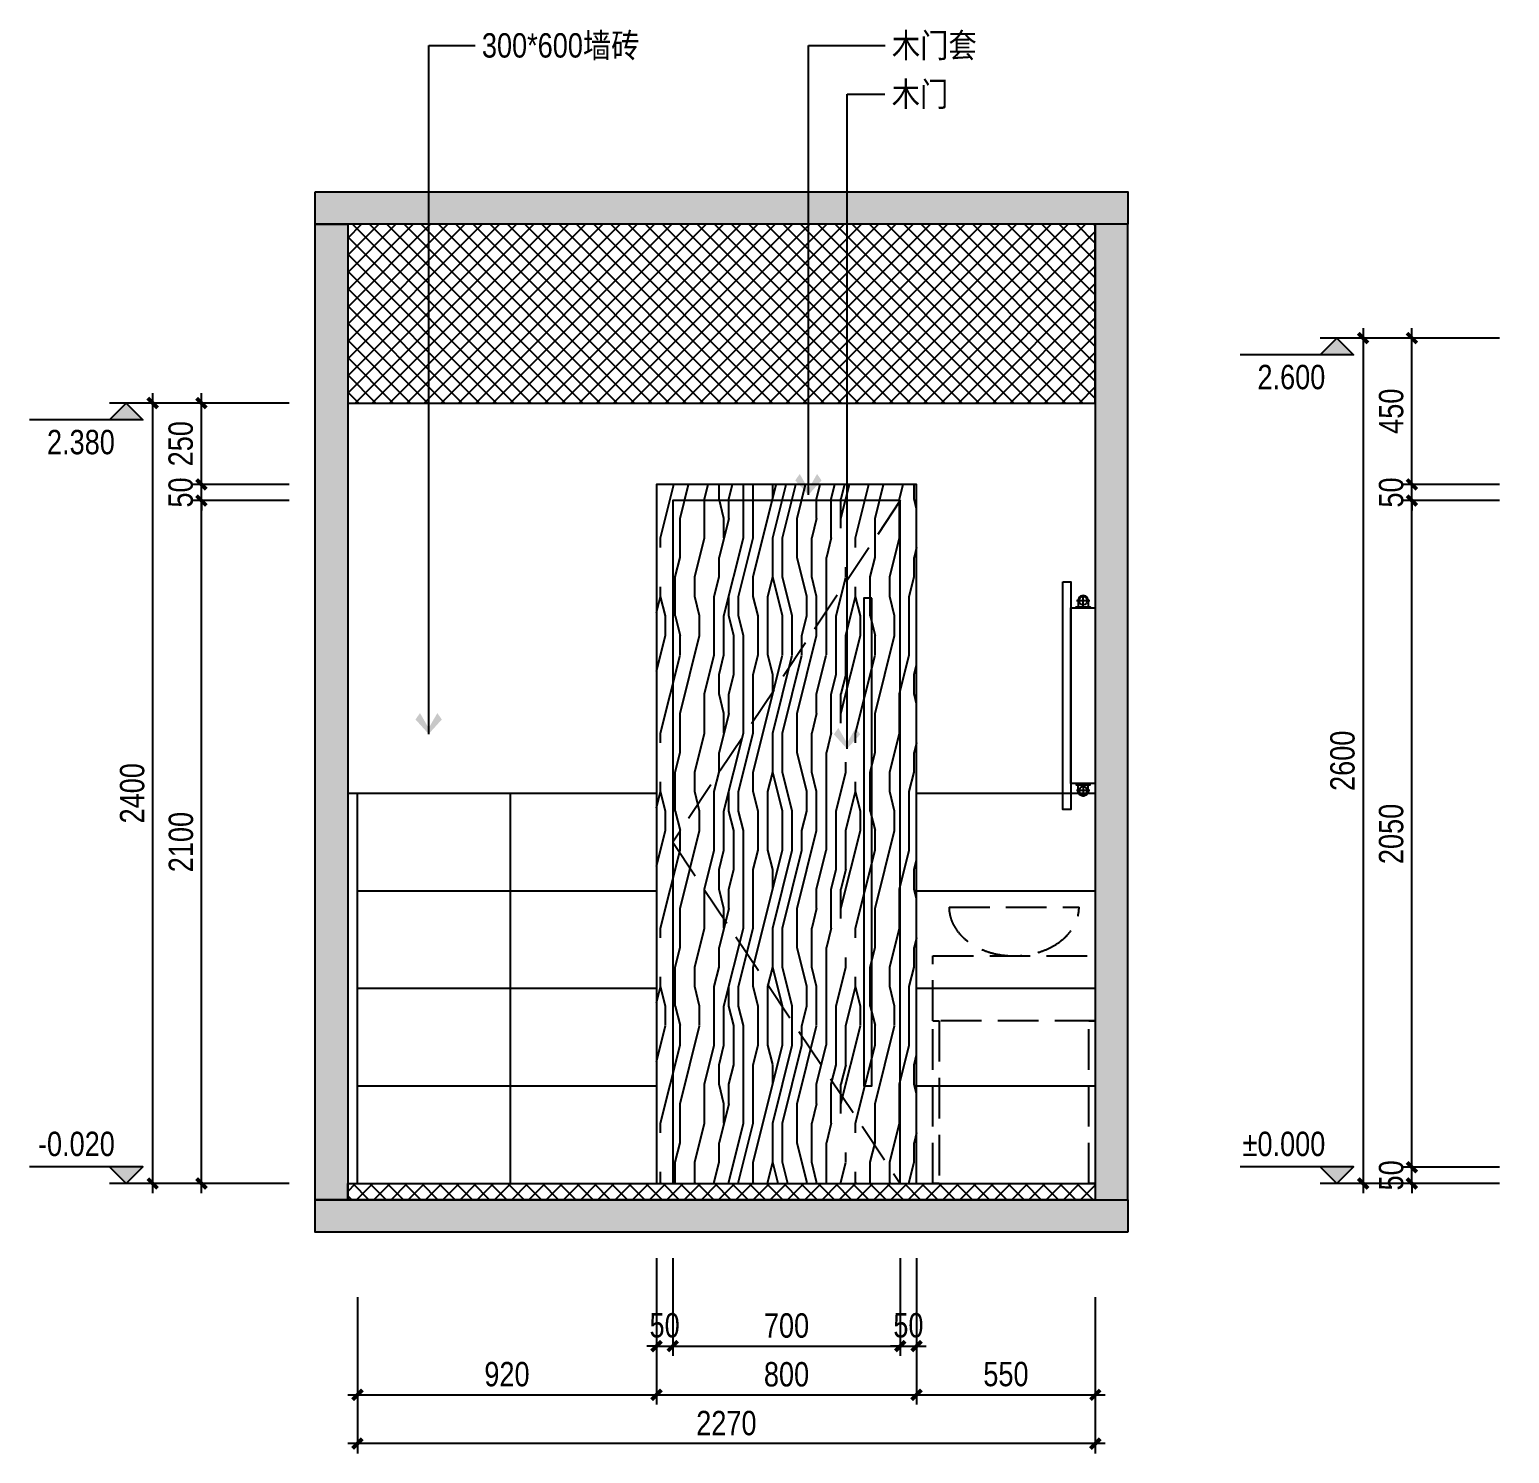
# Model space of a CAD drawing. Extents: x 468514 to 728049, y -74127 to 69080.
# Drawn here: x 654679 to 659232, y -71357 to -66978 of the extents above; entities that cross this region are included whole.
import ezdxf
from ezdxf.enums import TextEntityAlignment as Align

# ---------------------------------------------------------------- set-up
doc = ezdxf.new("R2010")
doc.units = 0
doc.header["$LTSCALE"] = 500
doc.header["$MEASUREMENT"] = 0
doc.linetypes.add('DASH', pattern=[0.35, 0.25, -0.1])
doc.layers.get('Defpoints').update_dxf_attribs({"color": 229})
for name, color, linetype in [('E 立面填充', 250, 'Continuous'), ('E 立面墙体', 245, 'Continuous'), ('E 立面家具、洁具', 153, 'Continuous'), ('E 立面材料分格线', 8, 'Continuous'), ('E 立面标注尺寸', 9, 'Continuous'), ('E 立面装饰完成线', 225, 'Continuous'), ('E 立面门', 107, 'Continuous')]:
    doc.layers.add(name, color=color, linetype=linetype)
doc.styles.add('PDC DIM', font='PMingLiU-ExtB.ttf', dxfattribs={"width": 0.85})
doc.styles.add('Xref-标准套房C$0$黑体', font='simhei.ttf')
doc.dimstyles.new('PDC-A2', dxfattribs={"dimscale": 0, "dimtxt": 2.5, "dimasz": 1, "dimexe": 1, "dimexo": 1, "dimgap": 0.7, "dimtad": 1, "dimdec": 0, "dimtxsty": 'PDC DIM', "dimblk": 'ARCHTICK', "dimcen": 1, "dimdle": 1, "dimclrd": 8, "dimclre": 8, "dimclrt": 9, "dimadec": 0, "dimazin": 0, "dimtfac": 1, "dimtdec": 0, "dimtix": 1, "dimtmove": 2, "dimatfit": 3, "dimldrblk": 'PDC A2 T R', "dimfxl": 10, "dimfxlon": 1, "dimarcsym": 0})

# ---------------------------------------------------------------- blocks, each defined once
blk = doc.blocks.new('led')
for p, q in [((622756.5, 39950.2, 89732.5), (622714.9, 39950.2, 89732.5)), ((622720.1, 39951.1, 89732.5), (622720.1, 39932, 89732.5)), ((622735.7, 39934.6, 89732.5), (622735.7, 39969, 89732.5)), ((622751.2, 39951.1, 89732.5), (622751.2, 39932, 89732.5))]:
    blk.add_line(p, q)
at = {"elevation": 89732.5}
blk.add_lwpolyline([(622714, 39928.5), (622714, 39932), (622757.3, 39932), (622757.3, 39928.5)], close=True, dxfattribs=at)
blk.add_circle((622735.7, 39951.1, 89732.5), 12.7)
blk.add_arc((622735.7, 39951.1, 89732.5), 15.5, 356.8047, 183.1953)
blk = doc.blocks.new('_ArchTick')
at = {"color": 0, "linetype": 'ByBlock', "const_width": 0.4}
blk.add_lwpolyline([(-0.5, -0.5), (0.5, 0.5)], dxfattribs=at)
blk = doc.blocks.new('*D2102')
at = {"layer": 'Defpoints', "color": 0, "transparency": 16777216}
for p in [(655207.7, -68426.5), (655507.7, -68426.5), (655507.7, -70526.5)]:
    blk.add_point(p, dxfattribs=at)
at = {"layer": 'E 立面标注尺寸', "color": 8, "lineweight": -2, "transparency": 16777216}
for p, q in [((655207.7, -70556.5), (655207.7, -68396.5)), ((655477.7, -68426.5), (655177.7, -68426.5)), ((655477.7, -70526.5), (655177.7, -70526.5))]:
    blk.add_line(p, q, dxfattribs=at)
at = {"layer": 'E 立面标注尺寸', "color": 8, "lineweight": -2, "transparency": 16777216, "xscale": 30.00000447440561, "yscale": 30.00000447440561, "zscale": 30.00000447440561}
for p, rotation in [((655207.7, -68426.5), 90), ((655207.7, -70526.5), 270)]:
    blk.add_blockref('_ArchTick', p, dxfattribs=dict(at, rotation=rotation))
at = {"layer": 'E 立面标注尺寸', "color": 9, "transparency": 16777216, "insert": (655145, -69476.5), "char_height": 75, "attachment_point": 5, "rotation": 90, "style": 'PDC DIM'}
blk.add_mtext('2100', dxfattribs=at)
blk = doc.blocks.new('PDC A2 T R')
at = {"color": 0, "linetype": 'ByBlock'}
blk.add_line((0, 0), (-2, 0), dxfattribs=at)
for points in [[(-2.15, 0.89), (-1.49, 1.35), (-0.6, 0), (0, 0)], [(-2.15, -0.89), (-1.49, -1.35), (-0.6, 0), (0, 0)]]:
    blk.add_solid(points, dxfattribs=at)
blk = doc.blocks.new('*D2103')
at = {"layer": 'Defpoints', "color": 0, "transparency": 16777216}
for p in [(655207.7, -68376.5), (655507.7, -68376.5), (655507.7, -68426.5)]:
    blk.add_point(p, dxfattribs=at)
at = {"layer": 'E 立面标注尺寸', "color": 8, "lineweight": -2, "transparency": 16777216}
for p, q in [((655477.7, -68376.5), (655177.7, -68376.5)), ((655207.7, -68376.5), (655207.7, -68346.5)), ((655207.7, -68426.5), (655207.7, -68376.5)), ((655477.7, -68426.5), (655177.7, -68426.5)), ((655207.7, -68426.5), (655207.7, -68456.5))]:
    blk.add_line(p, q, dxfattribs=at)
at = {"layer": 'E 立面标注尺寸', "color": 8, "lineweight": -2, "transparency": 16777216, "xscale": 30.00000447440561, "yscale": 30.00000447440561, "zscale": 30.00000447440561}
for p, rotation in [((655207.7, -68376.5), 270), ((655207.7, -68426.5), 90)]:
    blk.add_blockref('_ArchTick', p, dxfattribs=dict(at, rotation=rotation))
at = {"layer": 'E 立面标注尺寸', "color": 9, "transparency": 16777216, "insert": (655144.3, -68401.5), "char_height": 75, "attachment_point": 5, "rotation": 90, "style": 'PDC DIM'}
blk.add_mtext('50', dxfattribs=at)
blk = doc.blocks.new('*D2104')
at = {"layer": 'Defpoints', "color": 0, "transparency": 16777216}
for p in [(655207.7, -68126.5), (655507.7, -68126.5), (655507.7, -68376.5)]:
    blk.add_point(p, dxfattribs=at)
at = {"layer": 'E 立面标注尺寸', "color": 8, "lineweight": -2, "transparency": 16777216}
for p, q in [((655207.7, -68406.5), (655207.7, -68096.5)), ((655477.7, -68126.5), (655177.7, -68126.5)), ((655477.7, -68376.5), (655177.7, -68376.5))]:
    blk.add_line(p, q, dxfattribs=at)
at = {"layer": 'E 立面标注尺寸', "color": 8, "lineweight": -2, "transparency": 16777216, "xscale": 30.00000447440561, "yscale": 30.00000447440561, "zscale": 30.00000447440561}
for p, rotation in [((655207.7, -68126.5), 90), ((655207.7, -68376.5), 270)]:
    blk.add_blockref('_ArchTick', p, dxfattribs=dict(at, rotation=rotation))
at = {"layer": 'E 立面标注尺寸', "color": 9, "transparency": 16777216, "insert": (655144.3, -68251.5), "char_height": 75, "attachment_point": 5, "rotation": 90, "style": 'PDC DIM'}
blk.add_mtext('250', dxfattribs=at)
blk = doc.blocks.new('*D2105')
at = {"layer": 'Defpoints', "color": 0, "transparency": 16777216}
for p in [(655507.7, -68126.5), (655057.7, -70526.5), (655507.7, -70526.5)]:
    blk.add_point(p, dxfattribs=at)
at = {"layer": 'E 立面标注尺寸', "color": 8, "lineweight": -2, "transparency": 16777216}
for p, q in [((655057.7, -68096.5), (655057.7, -70556.5)), ((655357.7, -68126.5), (655027.7, -68126.5)), ((655357.7, -70526.5), (655027.7, -70526.5))]:
    blk.add_line(p, q, dxfattribs=at)
at = {"layer": 'E 立面标注尺寸', "color": 8, "lineweight": -2, "transparency": 16777216, "xscale": 30.00000447440561, "yscale": 30.00000447440561, "zscale": 30.00000447440561}
for p, rotation in [((655057.7, -68126.5), 90), ((655057.7, -70526.5), 270)]:
    blk.add_blockref('_ArchTick', p, dxfattribs=dict(at, rotation=rotation))
at = {"layer": 'E 立面标注尺寸', "color": 9, "transparency": 16777216, "insert": (654995, -69326.5), "char_height": 75, "attachment_point": 5, "rotation": 90, "style": 'PDC DIM'}
blk.add_mtext('2400', dxfattribs=at)
blk = doc.blocks.new('A$C37DB5113')
blk.add_hatch(color=256).paths.add_polyline_path([(150, 75), (75, 0), (0, 75)])
for p, q in [((0, 75), (510, 75)), ((0, 75), (75, 0)), ((150, 75), (75, 0)), ((0, 0), (150, 0))]:
    blk.add_line(p, q)
blk.add_lwpolyline([(150, 75), (75, 0), (0, 75), (150, 75)])
at = {"style": 'Xref-标准套房C$0$黑体', "width": 0.8}
blk.add_attdef('%%P0.000', text='', height=105, dxfattribs=at).set_placement((510, 75), align=Align.BOTTOM_RIGHT)
blk = doc.blocks.new('*D2106')
at = {"layer": 'Defpoints', "color": 0, "transparency": 16777216}
for p in [(656607.7, -70726.5), (656657.7, -70726.5), (656657.7, -71026.5)]:
    blk.add_point(p, dxfattribs=at)
at = {"layer": 'E 立面标注尺寸', "color": 8, "lineweight": -2, "transparency": 16777216}
for p, q in [((656607.7, -70756.5), (656607.7, -71056.5)), ((656657.7, -70756.5), (656657.7, -71056.5)), ((656607.7, -71026.5), (656577.7, -71026.5)), ((656607.7, -71026.5), (656657.7, -71026.5)), ((656657.7, -71026.5), (656687.7, -71026.5))]:
    blk.add_line(p, q, dxfattribs=at)
at = {"layer": 'E 立面标注尺寸', "color": 8, "lineweight": -2, "transparency": 16777216, "xscale": 30.00000447440561, "yscale": 30.00000447440561, "zscale": 30.00000447440561}
blk.add_blockref('_ArchTick', (656607.7, -71026.5), dxfattribs=at)
at = {"layer": 'E 立面标注尺寸', "color": 8, "lineweight": -2, "transparency": 16777216, "xscale": 30.00000447440561, "yscale": 30.00000447440561, "zscale": 30.00000447440561, "rotation": 180}
blk.add_blockref('_ArchTick', (656657.7, -71026.5), dxfattribs=at)
at = {"layer": 'E 立面标注尺寸', "color": 9, "transparency": 16777216, "insert": (656632.7, -70963), "char_height": 75, "attachment_point": 5, "style": 'PDC DIM'}
blk.add_mtext('50', dxfattribs=at)
blk = doc.blocks.new('*D2107')
at = {"layer": 'Defpoints', "color": 0, "transparency": 16777216}
for p in [(656657.7, -70726.5), (657357.7, -70726.5), (657357.7, -71026.5)]:
    blk.add_point(p, dxfattribs=at)
at = {"layer": 'E 立面标注尺寸', "color": 8, "lineweight": -2, "transparency": 16777216}
for p, q in [((656657.7, -70756.5), (656657.7, -71056.5)), ((657357.7, -70756.5), (657357.7, -71056.5)), ((656627.7, -71026.5), (657387.7, -71026.5))]:
    blk.add_line(p, q, dxfattribs=at)
at = {"layer": 'E 立面标注尺寸', "color": 8, "lineweight": -2, "transparency": 16777216, "xscale": 30.00000447440561, "yscale": 30.00000447440561, "zscale": 30.00000447440561, "rotation": 180}
blk.add_blockref('_ArchTick', (656657.7, -71026.5), dxfattribs=at)
at = {"layer": 'E 立面标注尺寸', "color": 8, "lineweight": -2, "transparency": 16777216, "xscale": 30.00000447440561, "yscale": 30.00000447440561, "zscale": 30.00000447440561}
blk.add_blockref('_ArchTick', (657357.7, -71026.5), dxfattribs=at)
at = {"layer": 'E 立面标注尺寸', "color": 9, "transparency": 16777216, "insert": (657007.7, -70963.7), "char_height": 75, "attachment_point": 5, "style": 'PDC DIM'}
blk.add_mtext('700', dxfattribs=at)
blk = doc.blocks.new('*D2108')
at = {"layer": 'Defpoints', "color": 0, "transparency": 16777216}
for p in [(657357.7, -70726.5), (657407.7, -70726.5), (657407.7, -71026.5)]:
    blk.add_point(p, dxfattribs=at)
at = {"layer": 'E 立面标注尺寸', "color": 8, "lineweight": -2, "transparency": 16777216}
for p, q in [((657357.7, -70756.5), (657357.7, -71056.5)), ((657407.7, -70756.5), (657407.7, -71056.5)), ((657357.7, -71026.5), (657327.7, -71026.5)), ((657357.7, -71026.5), (657407.7, -71026.5)), ((657407.7, -71026.5), (657437.7, -71026.5))]:
    blk.add_line(p, q, dxfattribs=at)
at = {"layer": 'E 立面标注尺寸', "color": 8, "lineweight": -2, "transparency": 16777216, "xscale": 30.00000447440561, "yscale": 30.00000447440561, "zscale": 30.00000447440561}
blk.add_blockref('_ArchTick', (657357.7, -71026.5), dxfattribs=at)
at = {"layer": 'E 立面标注尺寸', "color": 8, "lineweight": -2, "transparency": 16777216, "xscale": 30.00000447440561, "yscale": 30.00000447440561, "zscale": 30.00000447440561, "rotation": 180}
blk.add_blockref('_ArchTick', (657407.7, -71026.5), dxfattribs=at)
at = {"layer": 'E 立面标注尺寸', "color": 9, "transparency": 16777216, "insert": (657382.7, -70963), "char_height": 75, "attachment_point": 5, "style": 'PDC DIM'}
blk.add_mtext('50', dxfattribs=at)
blk = doc.blocks.new('*D2109')
at = {"layer": 'Defpoints', "color": 0, "transparency": 16777216}
for p in [(655687.7, -70726.5), (656607.7, -70726.5), (656607.7, -71176.5)]:
    blk.add_point(p, dxfattribs=at)
at = {"layer": 'E 立面标注尺寸', "color": 8, "lineweight": -2, "transparency": 16777216}
for p, q in [((655687.7, -70876.5), (655687.7, -71206.5)), ((656607.7, -70876.5), (656607.7, -71206.5)), ((655657.7, -71176.5), (656637.7, -71176.5))]:
    blk.add_line(p, q, dxfattribs=at)
at = {"layer": 'E 立面标注尺寸', "color": 8, "lineweight": -2, "transparency": 16777216, "xscale": 30.00000447440561, "yscale": 30.00000447440561, "zscale": 30.00000447440561, "rotation": 180}
blk.add_blockref('_ArchTick', (655687.7, -71176.5), dxfattribs=at)
at = {"layer": 'E 立面标注尺寸', "color": 8, "lineweight": -2, "transparency": 16777216, "xscale": 30.00000447440561, "yscale": 30.00000447440561, "zscale": 30.00000447440561}
blk.add_blockref('_ArchTick', (656607.7, -71176.5), dxfattribs=at)
at = {"layer": 'E 立面标注尺寸', "color": 9, "transparency": 16777216, "insert": (656147.7, -71113.3), "char_height": 75, "attachment_point": 5, "style": 'PDC DIM'}
blk.add_mtext('920', dxfattribs=at)
blk = doc.blocks.new('*D2110')
at = {"layer": 'Defpoints', "color": 0, "transparency": 16777216}
for p in [(656607.7, -70726.5), (657407.7, -70726.5), (657407.7, -71176.5)]:
    blk.add_point(p, dxfattribs=at)
at = {"layer": 'E 立面标注尺寸', "color": 8, "lineweight": -2, "transparency": 16777216}
for p, q in [((656607.7, -70876.5), (656607.7, -71206.5)), ((657407.7, -70876.5), (657407.7, -71206.5)), ((656577.7, -71176.5), (657437.7, -71176.5))]:
    blk.add_line(p, q, dxfattribs=at)
at = {"layer": 'E 立面标注尺寸', "color": 8, "lineweight": -2, "transparency": 16777216, "xscale": 30.00000447440561, "yscale": 30.00000447440561, "zscale": 30.00000447440561, "rotation": 180}
blk.add_blockref('_ArchTick', (656607.7, -71176.5), dxfattribs=at)
at = {"layer": 'E 立面标注尺寸', "color": 8, "lineweight": -2, "transparency": 16777216, "xscale": 30.00000447440561, "yscale": 30.00000447440561, "zscale": 30.00000447440561}
blk.add_blockref('_ArchTick', (657407.7, -71176.5), dxfattribs=at)
at = {"layer": 'E 立面标注尺寸', "color": 9, "transparency": 16777216, "insert": (657007.7, -71113.7), "char_height": 75, "attachment_point": 5, "style": 'PDC DIM'}
blk.add_mtext('800', dxfattribs=at)
blk = doc.blocks.new('*D2111')
at = {"layer": 'Defpoints', "color": 0, "transparency": 16777216}
for p in [(657407.7, -70726.5), (657957.7, -70726.5), (657957.7, -71176.5)]:
    blk.add_point(p, dxfattribs=at)
at = {"layer": 'E 立面标注尺寸', "color": 8, "lineweight": -2, "transparency": 16777216}
for p, q in [((657407.7, -70876.5), (657407.7, -71206.5)), ((657957.7, -70876.5), (657957.7, -71206.5)), ((657377.7, -71176.5), (657987.7, -71176.5))]:
    blk.add_line(p, q, dxfattribs=at)
at = {"layer": 'E 立面标注尺寸', "color": 8, "lineweight": -2, "transparency": 16777216, "xscale": 30.00000447440561, "yscale": 30.00000447440561, "zscale": 30.00000447440561, "rotation": 180}
blk.add_blockref('_ArchTick', (657407.7, -71176.5), dxfattribs=at)
at = {"layer": 'E 立面标注尺寸', "color": 8, "lineweight": -2, "transparency": 16777216, "xscale": 30.00000447440561, "yscale": 30.00000447440561, "zscale": 30.00000447440561}
blk.add_blockref('_ArchTick', (657957.7, -71176.5), dxfattribs=at)
at = {"layer": 'E 立面标注尺寸', "color": 9, "transparency": 16777216, "insert": (657682.7, -71113), "char_height": 75, "attachment_point": 5, "style": 'PDC DIM'}
blk.add_mtext('550', dxfattribs=at)
blk = doc.blocks.new('*D2112')
at = {"layer": 'Defpoints', "color": 0, "transparency": 16777216}
for p in [(655687.7, -70726.5), (657957.7, -70726.5), (655687.7, -71326.5)]:
    blk.add_point(p, dxfattribs=at)
at = {"layer": 'E 立面标注尺寸', "color": 8, "lineweight": -2, "transparency": 16777216}
for p, q in [((655687.7, -71026.5), (655687.7, -71356.5)), ((657957.7, -71026.5), (657957.7, -71356.5)), ((657987.7, -71326.5), (655657.7, -71326.5))]:
    blk.add_line(p, q, dxfattribs=at)
at = {"layer": 'E 立面标注尺寸', "color": 8, "lineweight": -2, "transparency": 16777216, "xscale": 30.00000447440561, "yscale": 30.00000447440561, "zscale": 30.00000447440561, "rotation": 180}
blk.add_blockref('_ArchTick', (655687.7, -71326.5), dxfattribs=at)
at = {"layer": 'E 立面标注尺寸', "color": 8, "lineweight": -2, "transparency": 16777216, "xscale": 30.00000447440561, "yscale": 30.00000447440561, "zscale": 30.00000447440561}
blk.add_blockref('_ArchTick', (657957.7, -71326.5), dxfattribs=at)
at = {"layer": 'E 立面标注尺寸', "color": 9, "transparency": 16777216, "insert": (656822.7, -71263.7), "char_height": 75, "attachment_point": 5, "style": 'PDC DIM'}
blk.add_mtext('2270', dxfattribs=at)
blk = doc.blocks.new('343')
at = {"linetype": 'DASH'}
blk.add_lwpolyline([(623243.7, 37191.3), (623643.7, 37191.3)], dxfattribs=at)
for points in [[(623193.7, 37041.3), (623693.7, 37041.3), (623693.7, 36841.3), (623193.7, 36841.3)], [(623193.7, 36841.3), (623213.7, 36841.3), (623213.7, 36341.3), (623193.7, 36341.3)], [(623673.7, 36841.3), (623693.7, 36841.3), (623693.7, 36341.3), (623673.7, 36341.3)]]:
    blk.add_lwpolyline(points, close=True, dxfattribs=at)
blk.add_ellipse((623443.7, 37191.3), major_axis=(200, 0), ratio=0.75, start_param=3.141593, end_param=6.283185, dxfattribs=at)
blk = doc.blocks.new('*D2113')
at = {"layer": 'Defpoints', "color": 0, "transparency": 16777216}
for p in [(658931.6, -70476.5), (659231.6, -70476.5), (659231.6, -70526.5)]:
    blk.add_point(p, dxfattribs=at)
at = {"layer": 'E 立面标注尺寸', "color": 8, "lineweight": -2, "transparency": 16777216}
for p, q in [((658931.6, -70476.5), (658931.6, -70446.5)), ((659201.6, -70476.5), (658901.6, -70476.5)), ((658931.6, -70526.5), (658931.6, -70476.5)), ((659201.6, -70526.5), (658901.6, -70526.5)), ((658931.6, -70526.5), (658931.6, -70556.5))]:
    blk.add_line(p, q, dxfattribs=at)
at = {"layer": 'E 立面标注尺寸', "color": 8, "lineweight": -2, "transparency": 16777216, "xscale": 30.00000447440561, "yscale": 30.00000447440561, "zscale": 30.00000447440561}
for p, rotation in [((658931.6, -70476.5), 270), ((658931.6, -70526.5), 90)]:
    blk.add_blockref('_ArchTick', p, dxfattribs=dict(at, rotation=rotation))
at = {"layer": 'E 立面标注尺寸', "color": 9, "transparency": 16777216, "insert": (658868.1, -70501.5), "char_height": 75, "attachment_point": 5, "rotation": 90, "style": 'PDC DIM'}
blk.add_mtext('50', dxfattribs=at)
blk = doc.blocks.new('*D2117')
at = {"layer": 'Defpoints', "color": 0, "transparency": 16777216}
for p in [(658931.6, -68426.5), (659231.6, -68426.5), (659231.6, -70476.5)]:
    blk.add_point(p, dxfattribs=at)
at = {"layer": 'E 立面标注尺寸', "color": 8, "lineweight": -2, "transparency": 16777216}
for p, q in [((658931.6, -70506.5), (658931.6, -68396.5)), ((659201.6, -68426.5), (658901.6, -68426.5)), ((659201.6, -70476.5), (658901.6, -70476.5))]:
    blk.add_line(p, q, dxfattribs=at)
at = {"layer": 'E 立面标注尺寸', "color": 8, "lineweight": -2, "transparency": 16777216, "xscale": 30.00000447440561, "yscale": 30.00000447440561, "zscale": 30.00000447440561}
for p, rotation in [((658931.6, -68426.5), 90), ((658931.6, -70476.5), 270)]:
    blk.add_blockref('_ArchTick', p, dxfattribs=dict(at, rotation=rotation))
at = {"layer": 'E 立面标注尺寸', "color": 9, "transparency": 16777216, "insert": (658868.1, -69451.5), "char_height": 75, "attachment_point": 5, "rotation": 90, "style": 'PDC DIM'}
blk.add_mtext('2050', dxfattribs=at)
blk = doc.blocks.new('*D2114')
at = {"layer": 'Defpoints', "color": 0, "transparency": 16777216}
for p in [(658931.6, -68376.5), (659231.6, -68376.5), (659231.6, -68426.5)]:
    blk.add_point(p, dxfattribs=at)
at = {"layer": 'E 立面标注尺寸', "color": 8, "lineweight": -2, "transparency": 16777216}
for p, q in [((659201.6, -68376.5), (658901.6, -68376.5)), ((658931.6, -68376.5), (658931.6, -68346.5)), ((658931.6, -68426.5), (658931.6, -68376.5)), ((659201.6, -68426.5), (658901.6, -68426.5)), ((658931.6, -68426.5), (658931.6, -68456.5))]:
    blk.add_line(p, q, dxfattribs=at)
at = {"layer": 'E 立面标注尺寸', "color": 8, "lineweight": -2, "transparency": 16777216, "xscale": 30.00000447440561, "yscale": 30.00000447440561, "zscale": 30.00000447440561}
for p, rotation in [((658931.6, -68376.5), 270), ((658931.6, -68426.5), 90)]:
    blk.add_blockref('_ArchTick', p, dxfattribs=dict(at, rotation=rotation))
at = {"layer": 'E 立面标注尺寸', "color": 9, "transparency": 16777216, "insert": (658868.1, -68401.5), "char_height": 75, "attachment_point": 5, "rotation": 90, "style": 'PDC DIM'}
blk.add_mtext('50', dxfattribs=at)
blk = doc.blocks.new('*D2115')
at = {"layer": 'Defpoints', "color": 0, "transparency": 16777216}
for p in [(658931.6, -67926.5), (659231.6, -67926.5), (659231.6, -68376.5)]:
    blk.add_point(p, dxfattribs=at)
at = {"layer": 'E 立面标注尺寸', "color": 8, "lineweight": -2, "transparency": 16777216}
for p, q in [((658931.6, -68406.5), (658931.6, -67896.5)), ((659201.6, -67926.5), (658901.6, -67926.5)), ((659201.6, -68376.5), (658901.6, -68376.5))]:
    blk.add_line(p, q, dxfattribs=at)
at = {"layer": 'E 立面标注尺寸', "color": 8, "lineweight": -2, "transparency": 16777216, "xscale": 30.00000447440561, "yscale": 30.00000447440561, "zscale": 30.00000447440561}
for p, rotation in [((658931.6, -67926.5), 90), ((658931.6, -68376.5), 270)]:
    blk.add_blockref('_ArchTick', p, dxfattribs=dict(at, rotation=rotation))
at = {"layer": 'E 立面标注尺寸', "color": 9, "transparency": 16777216, "insert": (658868.1, -68151.5), "char_height": 75, "attachment_point": 5, "rotation": 90, "style": 'PDC DIM'}
blk.add_mtext('450', dxfattribs=at)
blk = doc.blocks.new('*D2116')
at = {"layer": 'Defpoints', "color": 0, "transparency": 16777216}
for p in [(659231.6, -67926.5), (658781.6, -70526.5), (659231.6, -70526.5)]:
    blk.add_point(p, dxfattribs=at)
at = {"layer": 'E 立面标注尺寸', "color": 8, "lineweight": -2, "transparency": 16777216}
for p, q in [((658781.6, -67896.5), (658781.6, -70556.5)), ((659081.6, -67926.5), (658751.6, -67926.5)), ((659081.6, -70526.5), (658751.6, -70526.5))]:
    blk.add_line(p, q, dxfattribs=at)
at = {"layer": 'E 立面标注尺寸', "color": 8, "lineweight": -2, "transparency": 16777216, "xscale": 30.00000447440561, "yscale": 30.00000447440561, "zscale": 30.00000447440561}
for p, rotation in [((658781.6, -67926.5), 90), ((658781.6, -70526.5), 270)]:
    blk.add_blockref('_ArchTick', p, dxfattribs=dict(at, rotation=rotation))
at = {"layer": 'E 立面标注尺寸', "color": 9, "transparency": 16777216, "insert": (658718.3, -69226.5), "char_height": 75, "attachment_point": 5, "rotation": 90, "style": 'PDC DIM'}
blk.add_mtext('2600', dxfattribs=at)

msp = doc.modelspace()

# ---------------------------------------------------------------- hatches: boundary and pattern name
at = {"layer": 'E 立面填充'}
h = msp.add_hatch(dxfattribs=at)
h.set_pattern_fill('ANSI37', color=256, scale=300, angle=90)
h.set_pattern_definition([(135, (6853.687, 0), (-26.5165043, -26.5165043), []), (225, (6853.687, 0), (26.5165043, -26.5165043), [])])
h.paths.add_polyline_path([(655657.7, -68126.5), (657957.7, -68126.5), (657957.7, -67576.5), (655657.7, -67576.5)])
h = msp.add_hatch(dxfattribs=at)
h.set_pattern_fill('木纹5', color=256, scale=150, angle=90, pattern_type=2)
h.set_pattern_definition([(90, (147879.8, -72201.5), (-600, 4e-14), [120, -180, 60, -240]), (90, (147864.8, -71781.5), (-600, 4e-14), [120, -480]), (90, (147834.8, -71841.5), (-600, 4e-14), [60, -540]), (90, (147819.8, -72171.5), (-600, 4e-14), [30, -420, 30, -120]), (90, (147789.8, -71961.5), (-600, 4e-14), [120, -180, 30, -270]), (90, (147774.8, -72111.5), (-600, 4e-14), [90, -510]), (90, (147759.8, -71961.5), (-600, 4e-14), [180, -420]), (90, (147744.8, -72141.5), (-600, 4e-14), [120, -480]), (90, (147729.8, -71901.5), (-600, 4e-14), [300, -300]), (90, (147699.8, -72081.5), (-600, 4e-14), [60, -180, 120, -240]), (90, (147684.8, -71661.5), (-600, 4e-14), [120, -480]), (90, (147669.8, -71781.5), (-600, 4e-14), [60, -540]), (90, (147654.8, -71901.5), (-600, 4e-14), [60, -540]), (90, (147639.8, -72201.5), (-600, 4e-14), [120, -480]), (90, (147624.8, -71901.5), (-600, 4e-14), [120, -480]), (90, (147594.8, -71901.5), (-600, 4e-14), [120, -120, 120, -240]), (90, (147564.8, -72021.5), (-600, 4e-14), [60, -300, 120, -120]), (90, (147549.8, -71901.5), (-600, 4e-14), [180, -420]), (90, (147519.8, -71901.5), (-600, 4e-14), [120, -480]), (90, (147504.8, -72141.5), (-600, 4e-14), [180, -240, 60, -120]), (90, (147474.8, -72141.5), (-600, 4e-14), [300, -300]), (90, (147459.8, -71781.5), (-600, 4e-14), [60, -540]), (90, (147444.8, -71961.5), (-600, 4e-14), [120, -480]), (90, (147429.8, -72081.5), (-600, 4e-14), [60, -240, 60, -240]), (90, (147414.8, -72141.5), (-600, 4e-14), [60, -180, 120, -240]), (90, (147399.8, -72021.5), (-600, 4e-14), [60, -300, 60, -180]), (90, (147384.8, -71901.5), (-600, 4e-14), [180, -420]), (90, (147354.8, -72141.5), (-600, 4e-14), [120, -480]), (90, (147339.8, -71841.5), (-600, 4e-14), [60, -540]), (90, (147324.8, -71721.5), (-600, 4e-14), [60, -540]), (104.036243, (147834.8, -71781.5), (2e-08, 600), [61.8, -2412.0633]), (104.036243, (147699.8, -71721.5), (2e-08, 600), [61.8, -2412.0633]), (104.036243, (147339.8, -71781.5), (2e-08, 600), [61.8, -2412.0633]), (104.036243, (147564.8, -71961.5), (2e-08, 600), [61.8, -2412.0633]), (104.036243, (147474.8, -71841.5), (2e-08, 600), [61.8, -2412.0633]), (104.036243, (147519.8, -71781.5), (2e-08, 600), [61.8, -2412.0633]), (104.036243, (147414.8, -72081.5), (2e-08, 600), [61.8, -2412.0633]), (104.036243, (147444.8, -71841.5), (2e-08, 600), [61.8, -2412.0633]), (104.036243, (147669.8, -71721.5), (2e-08, 600), [123.6, -2350.2633]), (104.036243, (147624.8, -71781.5), (2e-08, 600), [123.6, -2350.2633]), (104.036243, (147594.8, -71781.5), (2e-08, 600), [123.6, -2350.2633]), (255.963757, (147789.8, -71961.5), (2e-08, -600), [61.8, -123.6, 61.8, -2226.6633]), (255.963757, (147699.8, -72081.5), (2e-08, -600), [61.8, -2412.0633]), (255.963757, (147429.8, -72081.5), (2e-08, -600), [123.6, -2350.2633]), (284.036243, (147864.8, -71781.5), (-2e-08, -600), [61.8, -2412.0633]), (75.963757, (147864.8, -71661.5), (-2e-08, 600), [61.8, -2412.0633]), (75.963757, (147654.8, -71841.5), (-2e-08, 600), [61.8, -2412.0633]), (75.963757, (147549.8, -71721.5), (-2e-08, 600), [61.8, -2412.0633]), (75.963757, (147504.8, -71961.5), (-2e-08, 600), [61.8, -2412.0633]), (75.963757, (147429.8, -72021.5), (-2e-08, 600), [61.8, -2412.0633]), (75.963757, (147399.8, -71961.5), (-2e-08, 600), [61.8, -2412.0633]), (75.963757, (147504.8, -71961.5), (-2e-08, 600), [61.8, -2412.0633]), (75.963757, (147414.8, -71781.5), (-2e-08, 600), [247.2, -2226.6633]), (75.963757, (147819.8, -72141.5), (-2e-08, 600), [247.2, -2226.6633]), (75.963757, (147774.8, -72081.5), (-2e-08, 600), [247.2, -2226.6633]), (75.963757, (147744.8, -72021.5), (-2e-08, 600), [61.8, -123.6, 123.6, -2164.8633]), (75.963757, (147699.8, -72021.5), (-2e-08, 600), [123.6, -123.6, 123.6, -2103.0633]), (75.963757, (147639.8, -72081.5), (-2e-08, 600), [247.2, -2226.6633]), (75.963757, (147594.8, -72141.5), (-2e-08, 600), [247.2, -2226.6633]), (75.963757, (147564.8, -72141.5), (-2e-08, 600), [247.2, -2226.6633]), (75.963757, (147384.8, -71721.5), (-2e-08, 600), [61.8, -2412.0633]), (75.963768, (147324.8, -71661.5), (-0.000115, 600), [123.6, -2350.2633]), (75.963768, (147354.8, -72021.5), (-0.000115, 600), [123.6, -2350.2633]), (75.963758, (147879.8, -72081.5), (-1e-05, 600), [247.2, -2226.6633]), (75.963758, (147459.8, -71721.5), (-1e-05, 600), [185.4, -2288.4633]), (75.963758, (147504.8, -71661.5), (-1e-05, 600), [370.8, -2103.0633])])
h.paths.add_polyline_path([(657407.7, -68376.5), (656607.7, -68376.5), (656607.7, -70526.5), (657407.7, -70526.5)])
h = msp.add_hatch(dxfattribs=at)
h.set_pattern_fill('_USER', color=256, scale=600, angle=90, pattern_type=0)
h.set_pattern_definition([(90, (657957.73, -70526.5), (-600, 4e-14), [])])
h.paths.add_polyline_path([(657932.9, -69318.2), (657935.8, -69318.2, -1.057383), (657904.7, -69318.2, -1.10898)], flags=16)
h.paths.add_polyline_path([(657904.7, -68734.8, -1.057383), (657935.8, -68734.8, -1.10898), (657907.5, -68734.8)], flags=16)
edge = h.paths.add_edge_path()
edge.add_line((657857.7, -69318.2), (657407.7, -69318.2))
edge.add_line((657407.7, -69318.2), (657407.7, -70526.5))
edge.add_line((657407.7, -70526.5), (657957.7, -70526.5))
edge.add_line((657957.7, -70526.5), (657957.7, -70226.5))
edge.add_line((657957.7, -70226.5), (657487.7, -70226.5))
edge.add_line((657487.7, -70226.5), (657487.7, -69896.5))
edge.add_line((657487.7, -69896.5), (657507.7, -69896.5))
edge.add_line((657507.7, -69896.5), (657507.7, -69876.5))
edge.add_line((657507.7, -69876.5), (657487.7, -69876.5))
edge.add_line((657487.7, -69876.5), (657487.7, -69676.5))
edge.add_line((657487.7, -69676.5), (657868.7, -69676.5))
edge.add_line((657868.7, -69676.5), (657868.7, -69625.5))
edge.add_arc((657858.7, -69625.5), 10, 360, 430)
edge.add_line((657862.2, -69616.1), (657694, -69554.9))
edge.add_line((657694, -69554.9), (657692.3, -69559.6))
edge.add_line((657692.3, -69559.6), (657669.7, -69551.4))
edge.add_line((657669.7, -69551.4), (657671.5, -69546.7))
edge.add_line((657671.5, -69546.7), (657666.7, -69544.4))
edge.add_arc((657669.4, -69536.9), 8, 122.0923, 250, ccw=False)
edge.add_arc((657688.1, -69566.7), 43.1, 71.8807, 122.0923, ccw=False)
edge.add_line((657701.5, -69525.7), (657855.3, -69581.7))
edge.add_arc((657858.7, -69572.3), 10, 250, 376.2195)
edge.add_line((657868.3, -69569.5), (657868.7, -69569.5))
edge.add_line((657868.7, -69569.5), (657870.1, -69561.5))
edge.add_line((657870.1, -69561.5), (657868.7, -69561.5))
edge.add_line((657868.7, -69561.5), (657868.7, -69537.6))
edge.add_line((657868.7, -69537.6), (657796.1, -69514))
edge.add_arc((657796.7, -69512.1), 2, 87.2149, 252, ccw=False)
edge.add_arc((657772.9, -70197.9), 688.2, 78.9127, 88.0054, ccw=False)
edge.add_arc((657901.7, -69547.3), 25, 0, 82, ccw=False)
edge.add_line((657926.7, -69547.3), (657926.7, -69561.5))
edge.add_line((657926.7, -69561.5), (657925.3, -69561.5))
edge.add_line((657925.3, -69561.5), (657926.7, -69569.5))
edge.add_line((657926.7, -69569.5), (657926.7, -69676.5))
edge.add_line((657926.7, -69676.5), (657957.7, -69676.5))
edge.add_line((657957.7, -69676.5), (657957.7, -69296.5))
edge.add_line((657957.7, -69296.5), (657941.9, -69296.5))
edge.add_line((657941.9, -69296.5), (657941.9, -69300))
edge.add_line((657941.9, -69300), (657898.6, -69300))
edge.add_line((657898.6, -69300), (657882.7, -69296.5))
edge.add_line((657882.7, -69296.5), (657882.7, -69376.5))
edge.add_line((657882.7, -69376.5), (657857.7, -69376.5))
edge.add_line((657857.7, -69376.5), (657857.7, -69318.2))
h.paths.add_polyline_path([(656607.7, -69326.5), (655687.7, -69326.5), (655687.7, -70526.5), (656607.7, -70526.5)])
h = msp.add_hatch(dxfattribs=at)
h.set_pattern_fill('_USER', color=256, scale=300, pattern_type=0)
h.set_pattern_definition([(0, (657957.73, -70526.5), (0, 300), [])])
edge = h.paths.add_edge_path(flags=16)
edge.add_line((657932.9, -69318.2), (657935.8, -69318.2))
edge.add_arc((657920.2, -69319.1), 15.5, -183.1953, 3.1953, ccw=False)
edge.add_line((657904.7, -69318.2), (657907.5, -69318.2))
edge.add_arc((657920.2, -69319.1), 12.7, 3.9062, 176.0938, ccw=False)
h.paths.add_polyline_path([(657857.7, -69318.2), (657407.7, -69318.2), (657407.7, -70526.5), (657957.7, -70526.5), (657957.7, -69296.5), (657941.9, -69296.5), (657941.9, -69300), (657898.6, -69300), (657882.7, -69296.5), (657882.7, -69376.5), (657857.7, -69376.5)])
h.paths.add_polyline_path([(656607.7, -69318.2), (655687.7, -69318.2), (655687.7, -70526.5), (656607.7, -70526.5)])
edge = h.paths.add_edge_path()
edge.add_line((657935.8, -68733.9), (657935.8, -68733.9))
edge.add_arc((657920.2, -68733.9), 15.5, 0, 0.0033, ccw=False)
edge.add_line((657935.8, -68733.9), (657935.8, -68733.9))
at = {"layer": 'E 立面墙体'}
h = msp.add_hatch(color=250, dxfattribs=at)
h.dxf.hatch_style = 1
h.paths.add_polyline_path([(655557.7, -67476.5), (658057.7, -67476.5), (658057.7, -67576.5), (655557.7, -67576.5)])
h = msp.add_hatch(dxfattribs=at)
h.set_pattern_fill('钢筋混凝土', color=250, scale=10, pattern_type=2)
h.set_pattern_definition([(45, (161463.77, -72201.5), (-35.355339, 35.355339), []), (50, (161463.77, -72201.5), (71.726018, -6.2752135), [7.5, -82.5]), (355, (161463.77, -72201.5), (-13.875133, 75.219213), [6, -66]), (100.4514, (161469.746, -72202.02), (57.850938, 68.943954), [6.374019, -70.114211]), (46.1842, (161463.77, -72181.5), (106.724105, -16.551901), [11.25, -123.75]), (96.6356, (161472.66, -72182.88), (93.46627, 97.411787), [9.56103, -105.1713]), (351.1842, (161463.77, -72181.5), (93.466195, 97.41186), [9, -99]), (21, (161473.77, -72186.5), (59.690705, -40.261889), [7.5, -82.5]), (326, (161473.77, -72186.5), (24.331533, 72.515005), [6, -66]), (71.4514, (161478.74, -72189.855), (84.022263, 32.25305), [6.374019, -70.114211]), (37.5, (161463.77, -72201.5), (1.2159855, 33.2893854), [0.5, -65.2, 0.5, -67, 0.5, -66.25]), (7.5, (161463.77, -72201.5), (26.3069537, 39.4411712), [0.5, -38.2, 0.5, -63.7, 0.5, -25.25]), (327.5, (161441.47, -72201.5), (53.3822436, -2.2554872), [0.5, -25, 0.5, -78, 0.5, -103.5]), (317.5, (161431.47, -72201.5), (58.318617, 10.0104982), [0.5, -32.5, 0.5, -51.8, 0.5, -73.5])])
h.paths.add_polyline_path([(655657.7, -70576.5), (655557.7, -70576.5), (655557.7, -67576.5), (655657.7, -67576.5)])
h = msp.add_hatch(dxfattribs=at)
h.set_pattern_fill('钢筋混凝土', color=250, scale=10, pattern_type=2)
h.set_pattern_definition([(45, (156263.77, -72201.5), (-35.355339, 35.355339), []), (50, (156263.77, -72201.5), (71.726018, -6.2752135), [7.5, -82.5]), (355, (156263.77, -72201.5), (-13.875133, 75.219213), [6, -66]), (100.4514, (156269.746, -72202.02), (57.850938, 68.943954), [6.374019, -70.114211]), (46.1842, (156263.77, -72181.5), (106.724105, -16.551901), [11.25, -123.75]), (96.6356, (156272.66, -72182.88), (93.46627, 97.411787), [9.561029, -105.1713]), (351.1842, (156263.77, -72181.5), (93.466195, 97.41186), [9, -99]), (21, (156273.77, -72186.5), (59.690705, -40.261889), [7.5, -82.5]), (326, (156273.77, -72186.5), (24.331533, 72.515005), [6, -66]), (71.4514, (156278.74, -72189.855), (84.022263, 32.25305), [6.374019, -70.114211]), (37.5, (156263.77, -72201.5), (1.2159855, 33.2893854), [0.5, -65.2, 0.5, -67, 0.5, -66.25]), (7.5, (156263.77, -72201.5), (26.3069537, 39.4411712), [0.5, -38.2, 0.5, -63.7, 0.5, -25.25]), (327.5, (156241.47, -72201.5), (53.3822436, -2.2554872), [0.5, -25, 0.5, -78, 0.5, -103.5]), (317.5, (156231.47, -72201.5), (58.318617, 10.0104982), [0.5, -32.5, 0.5, -51.8, 0.5, -73.5])])
h.paths.add_polyline_path([(657957.7, -70576.5), (658057.7, -70576.5), (658057.7, -67576.5), (657957.7, -67576.5)])
h = msp.add_hatch(dxfattribs=at)
h.set_pattern_fill('ANSI37', color=250, scale=300)
h.set_pattern_definition([(45, (161913.77, -72201.5), (-26.5165043, 26.5165043), []), (135, (161913.77, -72201.5), (-26.5165043, -26.5165043), [])])
h.paths.add_polyline_path([(655657.7, -70526.5), (657957.7, -70526.5), (657957.7, -70576.5), (655657.7, -70576.5)])
h = msp.add_hatch(color=250, dxfattribs=at)
h.dxf.hatch_style = 1
h.paths.add_polyline_path([(658057.7, -70676.5), (655557.7, -70676.5), (655557.7, -70576.5), (658057.7, -70576.5)])

# ---------------------------------------------------------------- linework, layer by layer
at = {"layer": 'E 立面填充'}
for p, q in [((655657.7, -69326.5), (656607.7, -69326.5)), ((657407.7, -69326.5), (657957.7, -69326.5))]:
    msp.add_line(p, q, dxfattribs=at)
at = {"layer": 'E 立面墙体'}
for points in [[(655557.7, -67476.5), (658057.7, -67476.5), (658057.7, -67576.5), (655557.7, -67576.5)], [(655657.7, -70576.5), (655557.7, -70576.5), (655557.7, -67576.5), (655657.7, -67576.5)], [(657957.7, -70576.5), (658057.7, -70576.5), (658057.7, -67576.5), (657957.7, -67576.5)], [(658057.7, -70676.5), (655557.7, -70676.5), (655557.7, -70576.5), (658057.7, -70576.5)]]:
    msp.add_lwpolyline(points, close=True, dxfattribs=at)
at = {"layer": 'E 立面家具、洁具'}
for points in [[(657857.7, -68676.5), (657882.7, -68676.5), (657882.7, -69376.5), (657857.7, -69376.5)], [(657882.7, -68756.5), (657957.7, -68756.5), (657957.7, -69296.5), (657882.7, -69296.5)]]:
    msp.add_lwpolyline(points, close=True, dxfattribs=at)
at = {"layer": 'E 立面材料分格线', "linetype": 'DASH'}
msp.add_lwpolyline([(657357.7, -68426.5), (656657.7, -69476.5), (657357.7, -70526.5)], dxfattribs=at)
at = {"layer": 'E 立面装饰完成线'}
for points in [[(655657.7, -68126.5), (657957.7, -68126.5), (657957.7, -67576.5), (655657.7, -67576.5)], [(655657.7, -70526.5), (657957.7, -70526.5), (657957.7, -70576.5), (655657.7, -70576.5)]]:
    msp.add_lwpolyline(points, close=True, dxfattribs=at)
msp.add_lwpolyline([(655687.7, -70526.5), (655687.7, -69326.5)], dxfattribs=at)
at = {"layer": 'E 立面门'}
for points in [[(657407.7, -70526.5), (657407.7, -68376.5), (656607.7, -68376.5), (656607.7, -70526.5)], [(657357.7, -70526.5), (657357.7, -68426.5), (656657.7, -68426.5), (656657.7, -70526.5)]]:
    msp.add_lwpolyline(points, dxfattribs=at)
for points in [[(656657.7, -70526.5), (657357.7, -70526.5), (657357.7, -68426.5), (656657.7, -68426.5)], [(657270.2, -68726.5), (657245.2, -68726.5), (657245.2, -70226.5), (657270.2, -70226.5)]]:
    msp.add_lwpolyline(points, close=True, dxfattribs=at)

# ---------------------------------------------------------------- block references
at = {"layer": 'E 立面家具、洁具'}
for name, p in [('led', (35184.6, -108685, -89732.5)), ('343', (34264, -106867.8))]:
    msp.add_blockref(name, p, dxfattribs=at)
at = {"layer": 'E 立面家具、洁具', "xscale": -1, "rotation": 180}
msp.add_blockref('led', (35184.6, -29368, -89732.5), dxfattribs=at)
at = {"layer": 'E 立面标注尺寸'}
ref = msp.add_blockref('A$C37DB5113', (658751.6, -67926.5), dxfattribs=dict(at, xscale=0.6836043956309368, yscale=0.6836043956309368, zscale=0.6836043956309368, rotation=180))
ref.add_attrib('%%P0.000', '2.600', dxfattribs={"layer": '0', "height": 75, "rotation": 0, "style": 'PDC DIM', "width": 0.85}).set_placement((658665.2, -68106.4), align=Align.BOTTOM_RIGHT)
ref = msp.add_blockref('A$C37DB5113', (655027.7, -68126.5), dxfattribs=dict(at, xscale=0.6836043956309368, yscale=0.6836043956309368, zscale=0.6836043956309368, rotation=180))
ref.add_attrib('%%P0.000', '2.380', dxfattribs={"layer": '0', "height": 75, "rotation": 0, "style": 'PDC DIM', "width": 0.85}).set_placement((654941.3, -68306.4), align=Align.BOTTOM_RIGHT)
ref = msp.add_blockref('A$C37DB5113', (655027.7, -70526.5), dxfattribs=dict(at, xscale=-0.6836043956309368, yscale=0.6836043956354843, zscale=0.6836043956331337))
ref.add_attrib('%%P0.000', '-0.020', dxfattribs={"layer": '0', "height": 75, "rotation": 360, "style": 'PDC DIM', "width": 0.85}).set_placement((654941.3, -70464.7), align=Align.BOTTOM_RIGHT)
ref = msp.add_blockref('A$C37DB5113', (658751.6, -70526.5), dxfattribs=dict(at, xscale=-0.6836043956309368, yscale=0.6836043956354843, zscale=0.6836043956331337))
ref.add_attrib('%%P0.000', '%%p0.000', dxfattribs={"layer": '0', "height": 75, "rotation": 360, "style": 'PDC DIM', "width": 0.85}).set_placement((658665.2, -70464.7), align=Align.BOTTOM_RIGHT)

# ---------------------------------------------------------------- texts
at = {"layer": 'E 立面标注尺寸', "color": 9, "char_height": 75, "attachment_point": 1, "style": 'PDC DIM'}
for s, insert in [('300*600墙砖', (656070.6, -66989)), ('{\\fPMingLiU|b0|i0|c134|p18;木门套}', (657331.8, -66989)), ('{\\fPMingLiU|b0|i0|c134|p18;木门}', (657331.2, -67139))]:
    msp.add_mtext(s, dxfattribs=dict(at, insert=insert))

# ---------------------------------------------------------------- dimensions: what is measured, and where the dimension line sits
at = {"layer": 'E 立面标注尺寸'}
for base, p1, p2, picture, middle in [((658781.6, -70526.5), (659231.6, -67926.5), (659231.6, -70526.5), '*D2116', (658718.3, -69226.5)), ((658931.6, -67926.5), (659231.6, -68376.5), (659231.6, -67926.5), '*D2115', (658868.1, -68151.5)), ((655057.7, -70526.5), (655507.7, -68126.5), (655507.7, -70526.5), '*D2105', (654995, -69326.5)), ((655207.7, -68126.5), (655507.7, -68376.5), (655507.7, -68126.5), '*D2104', (655144.3, -68251.5)), ((655207.7, -68376.5), (655507.7, -68426.5), (655507.7, -68376.5), '*D2103', (655144.3, -68401.5)), ((658931.6, -68376.5), (659231.6, -68426.5), (659231.6, -68376.5), '*D2114', (658868.1, -68401.5)), ((655207.7, -68426.5), (655507.7, -70526.5), (655507.7, -68426.5), '*D2102', (655145, -69476.5)), ((658931.6, -68426.5), (659231.6, -70476.5), (659231.6, -68426.5), '*D2117', (658868.1, -69451.5)), ((658931.6, -70476.5), (659231.6, -70526.5), (659231.6, -70476.5), '*D2113', (658868.1, -70501.5))]:
    dim = msp.add_linear_dim(base=base, p1=p1, p2=p2, angle=90, dimstyle='PDC-A2', override={"dimscale": 30.000004}, dxfattribs=at)
    dim.commit()
    dim.dimension.update_dxf_attribs({"geometry": picture, "text_midpoint": middle})
for base, p1, p2, picture, middle in [((656607.7, -71176.5), (655687.7, -70726.5), (656607.7, -70726.5), '*D2109', (656147.7, -71113.3)), ((655687.7, -71326.5), (657957.7, -70726.5), (655687.7, -70726.5), '*D2112', (656822.7, -71263.7)), ((656657.7, -71026.5), (656607.7, -70726.5), (656657.7, -70726.5), '*D2106', (656632.7, -70963)), ((657407.7, -71176.5), (656607.7, -70726.5), (657407.7, -70726.5), '*D2110', (657007.7, -71113.7)), ((657357.7, -71026.5), (656657.7, -70726.5), (657357.7, -70726.5), '*D2107', (657007.7, -70963.7)), ((657407.7, -71026.5), (657357.7, -70726.5), (657407.7, -70726.5), '*D2108', (657382.7, -70963)), ((657957.7, -71176.5), (657407.7, -70726.5), (657957.7, -70726.5), '*D2111', (657682.7, -71113))]:
    dim = msp.add_linear_dim(base=base, p1=p1, p2=p2, dimstyle='PDC-A2', override={"dimscale": 30.000004}, dxfattribs=at)
    dim.commit()
    dim.dimension.update_dxf_attribs({"geometry": picture, "text_midpoint": middle})

# ---------------------------------------------------------------- leaders
at = {"layer": 'E 立面标注尺寸', "annotation_type": 0, "has_hookline": 1, "hookline_direction": 0}
for points, text_width in [([(655906.8, -69144.2), (655906.8, -67026.5), (656049.6, -67026.5)], 487.1), ([(657075, -68409), (657075, -67026.5), (657310.8, -67026.5)], 265), ([(657193.8, -69189.9), (657193.8, -67176.5), (657310.2, -67176.5)], 168.1)]:
    msp.add_leader(points, dimstyle='PDC-A2', override={"dimscale": 30.000004, "dimtad": 0}, dxfattribs=dict(at, text_width=text_width))

doc.saveas('drawing.dxf')
